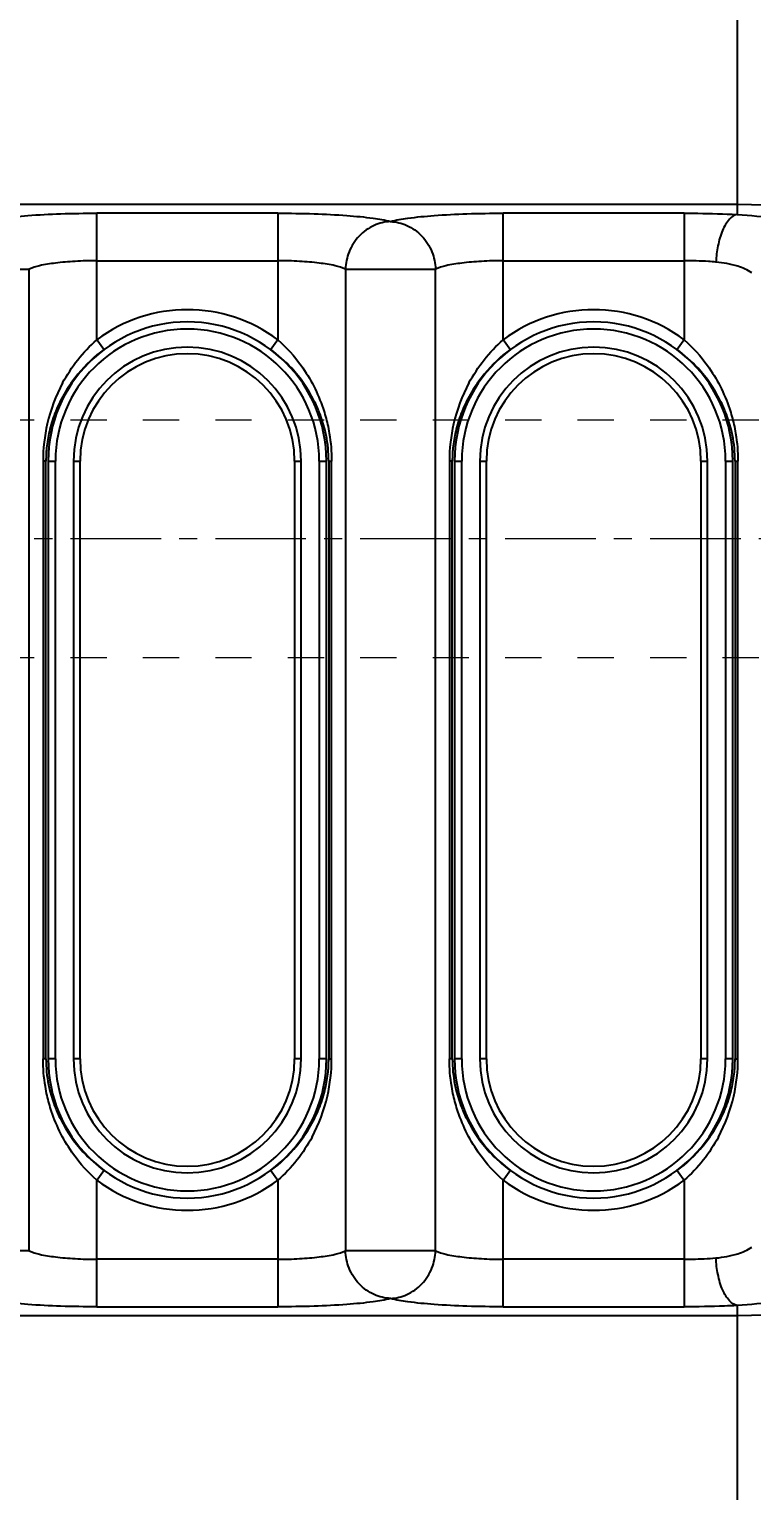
# Model space of a CAD drawing. Header units: millimetres. Extents: x 309 to 11345, y -1340 to 1318.
# Drawn here: x 1121.1 to 1151.5, y -543.5 to -482 of the extents above; entities that cross this region are included whole.
import ezdxf

# ---------------------------------------------------------------- set-up
doc = ezdxf.new("R2010")
doc.units = ezdxf.units.MM
doc.header["$LTSCALE"] = 16.335
doc.header["$PDMODE"] = 3
doc.header["$PDSIZE"] = 0.3125
doc.linetypes.add('CENTER', pattern=[0.6, 0.375, -0.075, 0.075, -0.075])
doc.linetypes.add('HIDDEN', pattern=[0.2, 0.1, -0.1])
doc.layers.get('0').update_dxf_attribs({"linetype": 'CONTINUOUS'})
doc.layers.get('Defpoints').update_dxf_attribs({"linetype": 'CONTINUOUS'})
doc.layers.add('cool', color=153, linetype='HIDDEN', lineweight=9)
doc.styles.get("Standard").update_dxf_attribs({"font": 'txt', "width": 0.8})
doc.dimstyles.get("Standard").update_dxf_attribs({"dimtxt": 0.15625, "dimasz": 0.1875, "dimexe": 0.125, "dimexo": 0.0625, "dimtad": 0, "dimtih": 1, "dimtoh": 1, "dimdsep": 46, "dimtxsty": 'Standard', "dimcen": 0.09, "dimadec": 0, "dimazin": 0, "dimtp": 0.01, "dimtm": 0.01, "dimtfac": 1, "dimtofl": 0, "dimtmove": 0, "dimatfit": 3, "dimfxl": 0, "dimtolj": 1, "dimarcsym": 0})

# ---------------------------------------------------------------- blocks, each defined once
blk = doc.blocks.new('*D114')
at = {"color": 4, "lineweight": -2}
blk.add_line((1272.21, -487.928), (1335.614, -487.928), dxfattribs=at)
at = {"layer": 'Defpoints', "color": 0}
for p in [(1045.847, -463.458), (1272.147, -487.928), (1335.614, -487.928)]:
    blk.add_point(p, dxfattribs=at)
at = {"color": 6, "insert": (1351.614, -487.928), "char_height": 10, "attachment_point": 5}
blk.add_mtext('\\A1;24.47', dxfattribs=at)
blk = doc.blocks.new('*D115')
at = {"color": 4, "lineweight": -2}
for p, q in [((1302.807, -503.458), (1315.614, -502.458)), ((1315.614, -502.458), (1335.614, -502.458)), ((1282.869, -503.458), (1302.807, -503.458))]:
    blk.add_line(p, q, dxfattribs=at)
at = {"layer": 'Defpoints', "color": 0}
for p in [(1045.847, -463.458), (1335.614, -502.458), (1282.807, -503.458)]:
    blk.add_point(p, dxfattribs=at)
at = {"color": 6, "insert": (1349.614, -502.458), "char_height": 10, "attachment_point": 5}
blk.add_mtext('\\A1;40.00', dxfattribs=at)
blk = doc.blocks.new('*D116')
at = {"color": 4, "lineweight": -2}
blk.add_line((1250.358, -521.816), (1335.614, -521.816), dxfattribs=at)
at = {"layer": 'Defpoints', "color": 0}
for p in [(1045.847, -463.458), (1250.296, -521.816), (1335.614, -521.816)]:
    blk.add_point(p, dxfattribs=at)
at = {"color": 6, "insert": (1351.614, -521.816), "char_height": 10, "attachment_point": 5}
blk.add_mtext('\\A1;58.36', dxfattribs=at)
blk = doc.blocks.new('*D117')
at = {"color": 4, "lineweight": -2}
blk.add_line((1248.31, -589.328), (1335.614, -589.328), dxfattribs=at)
at = {"layer": 'Defpoints', "color": 0}
for p in [(1045.847, -463.458), (1248.247, -589.328), (1335.614, -589.328)]:
    blk.add_point(p, dxfattribs=at)
at = {"color": 6, "insert": (1354.281, -589.328), "char_height": 10, "attachment_point": 5}
blk.add_mtext('\\A1;125.87', dxfattribs=at)
blk = doc.blocks.new('*D118')
at = {"color": 4, "lineweight": -2}
blk.add_line((1272.345, -608.458), (1335.614, -608.458), dxfattribs=at)
at = {"layer": 'Defpoints', "color": 0}
for p in [(1045.847, -463.458), (1272.283, -608.458), (1335.614, -608.458)]:
    blk.add_point(p, dxfattribs=at)
at = {"color": 6, "insert": (1352.947, -608.458), "char_height": 10, "attachment_point": 5}
blk.add_mtext('\\A1;145.00', dxfattribs=at)
blk = doc.blocks.new('*D119')
at = {"color": 4, "lineweight": -2}
for p, q in [((1045.91, -628.458), (1295.614, -628.458)), ((1295.614, -628.458), (1315.614, -628.208)), ((1315.614, -628.208), (1335.614, -628.208))]:
    blk.add_line(p, q, dxfattribs=at)
at = {"layer": 'Defpoints', "color": 0}
for p in [(1045.847, -463.458), (1045.847, -628.458), (1335.614, -628.208)]:
    blk.add_point(p, dxfattribs=at)
at = {"color": 6, "insert": (1352.947, -628.208), "char_height": 10, "attachment_point": 5}
blk.add_mtext('\\A1;165.00', dxfattribs=at)
blk = doc.blocks.new('*D120')
at = {"color": 4, "lineweight": -2}
blk.add_line((1290.91, -668.458), (1335.614, -668.458), dxfattribs=at)
at = {"layer": 'Defpoints', "color": 0}
for p in [(1045.847, -463.458), (1290.847, -668.458), (1335.614, -668.458)]:
    blk.add_point(p, dxfattribs=at)
at = {"color": 6, "insert": (1353.614, -668.458), "char_height": 10, "attachment_point": 5}
blk.add_mtext('\\A1;205.00', dxfattribs=at)
blk = doc.blocks.new('*D130')
at = {"color": 4, "lineweight": -2}
for p, q in [((1133.847, -632.538), (1133.847, -674.629)), ((1133.847, -674.629), (1137.593, -694.629)), ((1137.593, -694.629), (1137.593, -714.629))]:
    blk.add_line(p, q, dxfattribs=at)
at = {"layer": 'Defpoints', "color": 0}
for p in [(1045.847, -463.458), (1133.847, -632.476), (1137.593, -714.629)]:
    blk.add_point(p, dxfattribs=at)
at = {"color": 6, "insert": (1137.593, -729.296), "char_height": 10, "attachment_point": 5, "rotation": 90}
blk.add_mtext('\\A1;88.00', dxfattribs=at)
blk = doc.blocks.new('*D131')
at = {"color": 4, "lineweight": -2}
blk.add_line((1245.346, -525.14), (1245.346, -714.629), dxfattribs=at)
at = {"layer": 'Defpoints', "color": 0}
for p in [(1045.847, -463.458), (1245.346, -525.077), (1245.346, -714.629)]:
    blk.add_point(p, dxfattribs=at)
at = {"color": 6, "insert": (1245.346, -732.629), "char_height": 10, "attachment_point": 5, "rotation": 90}
blk.add_mtext('\\A1;199.50', dxfattribs=at)
blk = doc.blocks.new('*D132')
at = {"color": 4, "lineweight": -2}
for p, q in [((1243.847, -593.791), (1243.847, -674.629)), ((1243.847, -674.629), (1234.06, -694.629)), ((1234.06, -694.629), (1234.06, -714.629))]:
    blk.add_line(p, q, dxfattribs=at)
at = {"layer": 'Defpoints', "color": 0}
for p in [(1045.847, -463.458), (1243.847, -593.728), (1234.06, -714.629)]:
    blk.add_point(p, dxfattribs=at)
at = {"color": 6, "insert": (1234.06, -731.963), "char_height": 10, "attachment_point": 5, "rotation": 90}
blk.add_mtext('\\A1;198.00', dxfattribs=at)
blk = doc.blocks.new('*D133')
at = {"color": 4, "lineweight": -2}
blk.add_line((1267.747, -492.391), (1267.747, -714.629), dxfattribs=at)
at = {"layer": 'Defpoints', "color": 0}
for p in [(1045.847, -463.458), (1267.747, -492.328), (1267.747, -714.629)]:
    blk.add_point(p, dxfattribs=at)
at = {"color": 6, "insert": (1267.747, -732.629), "char_height": 10, "attachment_point": 5, "rotation": 90}
blk.add_mtext('\\A1;221.90', dxfattribs=at)
blk = doc.blocks.new('*D134')
at = {"color": 4, "lineweight": -2}
for p, q in [((1290.847, -668.521), (1290.847, -688.458)), ((1290.847, -688.458), (1302.533, -694.629)), ((1302.533, -694.629), (1302.533, -714.629))]:
    blk.add_line(p, q, dxfattribs=at)
at = {"layer": 'Defpoints', "color": 0}
for p in [(1045.847, -463.458), (1290.847, -668.458), (1302.533, -714.629)]:
    blk.add_point(p, dxfattribs=at)
at = {"color": 6, "insert": (1302.533, -733.296), "char_height": 10, "attachment_point": 5, "rotation": 90}
blk.add_mtext('\\A1;245.00', dxfattribs=at)
blk = doc.blocks.new('*D166')
at = {"color": 4, "lineweight": -2}
for p, q in [((1275.847, -526.278), (1275.847, -675.217)), ((1275.847, -675.217), (1285.463, -695.217)), ((1285.463, -695.217), (1285.463, -715.217))]:
    blk.add_line(p, q, dxfattribs=at)
at = {"layer": 'Defpoints', "color": 0}
for p in [(1045.847, -463.458), (1275.847, -526.216), (1285.463, -715.217)]:
    blk.add_point(p, dxfattribs=at)
at = {"color": 6, "insert": (1285.463, -733.217), "char_height": 10, "attachment_point": 5, "rotation": 90}
blk.add_mtext('\\A1;230.00', dxfattribs=at)

msp = doc.modelspace()

# ---------------------------------------------------------------- linework, layer by layer
at = {"color": 7, "linetype": 'Continuous'}
for p, q in [((1150.922, -479.396), (1150.922, -489.828)), ((1150.922, -489.412), (1114.562, -489.412)), ((1131.603, -489.774), (1123.987, -489.774)), ((1123.987, -495.097), (1123.987, -489.774)), ((1131.603, -489.774), (1131.603, -495.097)), ((1148.697, -489.774), (1141.081, -489.774)), ((1141.081, -495.097), (1141.081, -489.774)), ((1148.697, -489.774), (1148.697, -495.097)), ((1117.353, -492.126), (1121.144, -492.126)), ((1121.144, -533.406), (1121.144, -492.126)), ((1123.987, -491.774), (1131.603, -491.774)), ((1134.447, -492.126), (1138.238, -492.126)), ((1134.447, -492.126), (1134.447, -533.406)), ((1138.238, -533.406), (1138.238, -492.126)), ((1141.081, -491.774), (1148.697, -491.774)), ((1124.287, -495.499), (1123.987, -495.097)), ((1131.603, -495.097), (1131.303, -495.499)), ((1141.381, -495.499), (1141.081, -495.097)), ((1148.697, -495.097), (1148.397, -495.499)), ((1121.848, -500.197), (1121.724, -500.197)), ((1121.724, -500.197), (1121.724, -525.335)), ((1121.848, -525.335), (1121.848, -500.197)), ((1121.944, -500.197), (1122.245, -500.197)), ((1121.944, -500.197), (1121.944, -525.335)), ((1122.245, -525.335), (1122.245, -500.197)), ((1123.006, -500.197), (1123.282, -500.197)), ((1123.006, -500.197), (1123.006, -525.335)), ((1123.282, -525.335), (1123.282, -500.197)), ((1132.309, -500.197), (1132.585, -500.197)), ((1132.309, -500.197), (1132.309, -525.335)), ((1132.585, -525.335), (1132.585, -500.197)), ((1133.346, -500.197), (1133.647, -500.197)), ((1133.346, -500.197), (1133.346, -525.335)), ((1133.647, -525.335), (1133.647, -500.197)), ((1133.742, -500.197), (1133.867, -500.197)), ((1133.742, -500.197), (1133.742, -525.335)), ((1133.867, -525.335), (1133.867, -500.197)), ((1138.942, -500.197), (1138.818, -500.197)), ((1138.818, -500.197), (1138.818, -525.335)), ((1138.942, -525.335), (1138.942, -500.197)), ((1139.037, -500.197), (1139.338, -500.197)), ((1139.037, -500.197), (1139.037, -525.335)), ((1139.338, -525.335), (1139.338, -500.197)), ((1140.099, -500.197), (1140.375, -500.197)), ((1140.099, -500.197), (1140.099, -525.335)), ((1140.375, -525.335), (1140.375, -500.197)), ((1149.403, -500.197), (1149.678, -500.197)), ((1149.403, -500.197), (1149.403, -525.335)), ((1149.678, -525.335), (1149.678, -500.197)), ((1150.439, -500.197), (1150.74, -500.197)), ((1150.439, -500.197), (1150.439, -525.335)), ((1150.74, -525.335), (1150.74, -500.197)), ((1150.836, -500.197), (1150.96, -500.197)), ((1150.836, -500.197), (1150.836, -525.335)), ((1150.96, -525.335), (1150.96, -500.197)), ((1121.848, -525.335), (1121.724, -525.335)), ((1122.245, -525.335), (1121.944, -525.335)), ((1123.282, -525.335), (1123.006, -525.335)), ((1132.585, -525.335), (1132.309, -525.335)), ((1133.647, -525.335), (1133.346, -525.335)), ((1133.742, -525.335), (1133.867, -525.335)), ((1138.942, -525.335), (1138.818, -525.335)), ((1139.338, -525.335), (1139.037, -525.335)), ((1140.375, -525.335), (1140.099, -525.335)), ((1149.678, -525.335), (1149.403, -525.335)), ((1150.74, -525.335), (1150.439, -525.335)), ((1150.836, -525.335), (1150.96, -525.335)), ((1123.987, -530.435), (1124.287, -530.033)), ((1131.303, -530.033), (1131.603, -530.435)), ((1141.081, -530.435), (1141.381, -530.033)), ((1148.397, -530.033), (1148.697, -530.435)), ((1123.987, -535.758), (1123.987, -530.435)), ((1131.603, -530.435), (1131.603, -535.758)), ((1141.081, -535.758), (1141.081, -530.435)), ((1148.697, -530.435), (1148.697, -535.758)), ((1121.144, -533.406), (1117.353, -533.406)), ((1138.238, -533.406), (1134.447, -533.406)), ((1131.603, -533.758), (1123.987, -533.758)), ((1148.697, -533.758), (1141.081, -533.758)), ((1123.987, -535.758), (1131.603, -535.758)), ((1141.081, -535.758), (1148.697, -535.758)), ((1150.922, -535.704), (1150.922, -546.136)), ((1114.562, -536.12), (1150.922, -536.12))]:
    msp.add_line(p, q, dxfattribs=at)
for centre, radius, start, end in [((1150.922, -512.766), 32.954, 270, 90), ((1150.922, -512.766), 23.354, 270, 90), ((1127.795, -500.197), 6.365, 53.25404, 126.74596), ((1144.889, -500.197), 6.365, 53.25404, 126.74596), ((1127.795, -500.197), 5.852, 0, 180), ((1127.795, -500.197), 5.551, 0, 180), ((1144.889, -500.197), 5.852, 0, 180), ((1144.889, -500.197), 5.551, 0, 180), ((1127.795, -500.197), 4.79, 0, 180), ((1128.029, -500.524), 6.265, 126.67154, 140.62332), ((1127.795, -500.197), 4.514, 0, 180), ((1127.555, -500.532), 6.275, 42.45432, 53.32018), ((1144.889, -500.197), 4.79, 0, 180), ((1145.123, -500.524), 6.265, 126.67154, 140.62332), ((1144.889, -500.197), 4.514, 0, 180), ((1144.648, -500.532), 6.275, 42.45432, 53.32018), ((1127.9, -500.416), 6.097, 140.63545, 149.13661), ((1144.993, -500.416), 6.097, 140.63545, 149.13661), ((1128.589, -500.164), 6.86, 151.70951, 167.07638), ((1145.683, -500.164), 6.86, 151.70951, 167.07638), ((1127.752, -500.327), 5.924, 149.14275, 157.86892), ((1144.846, -500.327), 5.924, 149.14275, 157.86892), ((1127.574, -500.254), 5.732, 157.87532, 165.89125), ((1144.667, -500.254), 5.732, 157.87532, 165.89125), ((1128.709, -500.201), 6.985, 167.0025, 179.96792), ((1127.412, -500.212), 5.565, 165.90603, 173.29158), ((1145.803, -500.201), 6.985, 167.0025, 179.96792), ((1144.506, -500.212), 5.565, 165.90603, 173.29158), ((1127.304, -500.198), 5.455, 173.30508, 179.99397), ((1128.112, -500.214), 5.631, 0.17075, 11.28696), ((1144.397, -500.198), 5.455, 173.30508, 179.99397), ((1145.205, -500.214), 5.631, 0.17075, 11.28696), ((1127.479, -525.318), 5.631, 180.17075, 191.28696), ((1127.795, -525.335), 5.852, 180, 0), ((1127.795, -525.335), 5.551, 180, 360), ((1127.795, -525.335), 4.79, 180, 360), ((1127.795, -525.335), 4.514, 180, 0), ((1126.881, -525.331), 6.985, 347.0025, 359.96792), ((1128.287, -525.334), 5.455, 353.30508, 359.99397), ((1144.573, -525.318), 5.631, 180.17075, 191.28696), ((1144.889, -525.335), 5.852, 180, 0), ((1144.889, -525.335), 5.551, 180, 360), ((1144.889, -525.335), 4.79, 180, 360), ((1144.889, -525.335), 4.514, 180, 0), ((1143.975, -525.331), 6.985, 347.0025, 359.96792), ((1145.381, -525.334), 5.455, 353.30508, 359.99397), ((1128.178, -525.32), 5.565, 345.90603, 353.29158), ((1145.272, -525.32), 5.565, 345.90603, 353.29158), ((1127.001, -525.368), 6.86, 331.70951, 347.07638), ((1128.017, -525.278), 5.732, 337.87532, 345.89125), ((1144.095, -525.368), 6.86, 331.70951, 347.07638), ((1145.11, -525.278), 5.732, 337.87532, 345.89125), ((1127.839, -525.205), 5.924, 329.14275, 337.86892), ((1144.932, -525.205), 5.924, 329.14275, 337.86892), ((1127.691, -525.116), 6.097, 320.63545, 329.13661), ((1144.784, -525.116), 6.097, 320.63545, 329.13661), ((1127.562, -525.008), 6.265, 306.67154, 320.62332), ((1144.655, -525.008), 6.265, 306.67154, 320.62332), ((1128.036, -525), 6.275, 222.45432, 233.32018), ((1145.129, -525), 6.275, 222.45432, 233.32018), ((1127.795, -525.335), 6.365, 233.25404, 306.74596), ((1144.889, -525.335), 6.365, 233.25404, 306.74596)]:
    msp.add_arc(centre, radius, start, end, dxfattribs=at)
for points, knots in [([(1119.249, -490.126), (1119.486, -490.055), (1120.099, -489.958), (1121.172, -489.855), (1122.51, -489.789), (1123.479, -489.774), (1123.987, -489.774)], [0, 0, 0, 0, 0.155948, 0.389403, 0.679648, 1, 1, 1, 1]), ([(1131.603, -489.774), (1132.112, -489.774), (1133.08, -489.789), (1134.419, -489.855), (1135.492, -489.958), (1136.105, -490.055), (1136.342, -490.126)], [0, 0, 0, 0, 0.320374, 0.610618, 0.844066, 1, 1, 1, 1]), ([(1136.342, -490.126), (1136.579, -490.055), (1137.193, -489.958), (1138.265, -489.855), (1139.604, -489.789), (1140.573, -489.774), (1141.081, -489.774)], [0, 0, 0, 0, 0.155949, 0.389404, 0.679649, 1, 1, 1, 1]), ([(1148.697, -489.774), (1148.889, -489.774), (1149.63, -489.778), (1150.372, -489.8), (1150.922, -489.828)], [0, 0, 0, 0, 0.258385, 1, 1, 1, 1]), ([(1136.342, -490.126), (1136.108, -490.134), (1135.614, -490.251), (1134.984, -490.705), (1134.562, -491.369), (1134.455, -491.88), (1134.447, -492.126)], [0, 0, 0, 0, 0.233579, 0.491555, 0.754782, 1, 1, 1, 1]), ([(1136.342, -490.126), (1136.576, -490.134), (1137.07, -490.251), (1137.7, -490.705), (1138.122, -491.369), (1138.229, -491.88), (1138.238, -492.126)], [0, 0, 0, 0, 0.233579, 0.491555, 0.754782, 1, 1, 1, 1]), ([(1150.922, -489.829), (1150.799, -489.855), (1150.533, -490.053), (1150.274, -490.526), (1150.098, -491.145), (1150.041, -491.599), (1150.032, -491.828)], [0, 0, 0, 0, 0.164224, 0.404157, 0.699055, 1, 1, 1, 1]), ([(1150.922, -489.828), (1151.478, -489.855), (1152.251, -489.932), (1153.166, -490.127), (1153.529, -490.235), (1153.679, -490.294)], [0, 0, 0, 0, 0.59581, 0.827079, 1, 1, 1, 1]), ([(1123.987, -491.774), (1123.682, -491.774), (1123.1, -491.79), (1122.295, -491.855), (1121.65, -491.959), (1121.282, -492.058), (1121.144, -492.126)], [0, 0, 0, 0, 0.318055, 0.606823, 0.840028, 1, 1, 1, 1]), ([(1134.447, -492.126), (1134.309, -492.058), (1133.94, -491.959), (1133.295, -491.855), (1132.491, -491.79), (1131.908, -491.774), (1131.603, -491.774)], [0, 0, 0, 0, 0.159969, 0.39318, 0.681951, 1, 1, 1, 1]), ([(1141.081, -491.774), (1140.776, -491.774), (1140.193, -491.79), (1139.389, -491.855), (1138.744, -491.959), (1138.375, -492.058), (1138.238, -492.126)], [0, 0, 0, 0, 0.318055, 0.606823, 0.840028, 1, 1, 1, 1]), ([(1150.032, -491.828), (1149.926, -491.819), (1149.482, -491.787), (1149.036, -491.774), (1148.697, -491.774)], [0, 0, 0, 0, 0.238622, 1, 1, 1, 1]), ([(1151.54, -492.279), (1151.362, -492.154), (1150.862, -491.955), (1150.342, -491.855), (1150.032, -491.829)], [0, 0, 0, 0, 0.411443, 1, 1, 1, 1]), ([(1133.344, -498.138), (1133.277, -497.971), (1132.977, -497.307), (1132.554, -496.699), (1132.185, -496.296)], [0, 0, 0, 0, 0.248204, 1, 1, 1, 1]), ([(1132.584, -496.178), (1132.979, -496.729), (1133.399, -497.555), (1133.642, -498.43), (1133.693, -498.654)], [0, 0, 0, 0, 0.746536, 1, 1, 1, 1]), ([(1150.437, -498.138), (1150.371, -497.971), (1150.071, -497.307), (1149.648, -496.699), (1149.278, -496.296)], [0, 0, 0, 0, 0.248204, 1, 1, 1, 1]), ([(1149.677, -496.178), (1150.072, -496.729), (1150.492, -497.555), (1150.736, -498.43), (1150.787, -498.654)], [0, 0, 0, 0, 0.746536, 1, 1, 1, 1]), ([(1133.633, -499.112), (1133.616, -499.028), (1133.542, -498.697), (1133.437, -498.374), (1133.344, -498.138)], [0, 0, 0, 0, 0.253093, 1, 1, 1, 1]), ([(1150.727, -499.112), (1150.71, -499.028), (1150.636, -498.697), (1150.531, -498.374), (1150.437, -498.138)], [0, 0, 0, 0, 0.253093, 1, 1, 1, 1]), ([(1133.693, -498.654), (1133.721, -498.779), (1133.822, -499.287), (1133.866, -499.807), (1133.866, -500.197)], [0, 0, 0, 0, 0.246522, 1, 1, 1, 1]), ([(1150.787, -498.654), (1150.815, -498.779), (1150.915, -499.287), (1150.96, -499.807), (1150.96, -500.197)], [0, 0, 0, 0, 0.246522, 1, 1, 1, 1]), ([(1121.898, -526.878), (1121.869, -526.753), (1121.769, -526.245), (1121.724, -525.725), (1121.724, -525.335)], [0, 0, 0, 0, 0.246522, 1, 1, 1, 1]), ([(1138.991, -526.878), (1138.963, -526.753), (1138.863, -526.245), (1138.818, -525.725), (1138.818, -525.335)], [0, 0, 0, 0, 0.246522, 1, 1, 1, 1]), ([(1121.957, -526.42), (1121.974, -526.504), (1122.048, -526.835), (1122.153, -527.158), (1122.247, -527.394)], [0, 0, 0, 0, 0.253093, 1, 1, 1, 1]), ([(1139.051, -526.42), (1139.068, -526.504), (1139.142, -526.835), (1139.247, -527.158), (1139.34, -527.394)], [0, 0, 0, 0, 0.253093, 1, 1, 1, 1]), ([(1123.007, -529.354), (1122.612, -528.803), (1122.192, -527.977), (1121.948, -527.102), (1121.898, -526.878)], [0, 0, 0, 0, 0.746536, 1, 1, 1, 1]), ([(1140.1, -529.354), (1139.705, -528.803), (1139.286, -527.977), (1139.042, -527.102), (1138.991, -526.878)], [0, 0, 0, 0, 0.746536, 1, 1, 1, 1]), ([(1122.247, -527.394), (1122.314, -527.561), (1122.613, -528.225), (1123.036, -528.833), (1123.406, -529.236)], [0, 0, 0, 0, 0.248204, 1, 1, 1, 1]), ([(1139.34, -527.394), (1139.407, -527.561), (1139.707, -528.225), (1140.13, -528.833), (1140.499, -529.236)], [0, 0, 0, 0, 0.248204, 1, 1, 1, 1]), ([(1121.144, -533.406), (1121.282, -533.474), (1121.65, -533.573), (1122.295, -533.677), (1123.1, -533.742), (1123.682, -533.758), (1123.987, -533.758)], [0, 0, 0, 0, 0.159969, 0.39318, 0.681951, 1, 1, 1, 1]), ([(1131.603, -533.758), (1131.908, -533.758), (1132.491, -533.742), (1133.295, -533.677), (1133.94, -533.573), (1134.309, -533.474), (1134.447, -533.406)], [0, 0, 0, 0, 0.318055, 0.606823, 0.840028, 1, 1, 1, 1]), ([(1136.342, -535.406), (1136.108, -535.398), (1135.614, -535.281), (1134.984, -534.827), (1134.562, -534.163), (1134.455, -533.652), (1134.447, -533.406)], [0, 0, 0, 0, 0.233579, 0.491555, 0.754782, 1, 1, 1, 1]), ([(1136.342, -535.406), (1136.576, -535.398), (1137.07, -535.281), (1137.7, -534.827), (1138.122, -534.163), (1138.229, -533.652), (1138.238, -533.406)], [0, 0, 0, 0, 0.233579, 0.491555, 0.754782, 1, 1, 1, 1]), ([(1138.238, -533.406), (1138.375, -533.474), (1138.744, -533.573), (1139.389, -533.677), (1140.193, -533.742), (1140.776, -533.758), (1141.081, -533.758)], [0, 0, 0, 0, 0.159969, 0.39318, 0.681951, 1, 1, 1, 1]), ([(1150.032, -533.704), (1150.342, -533.677), (1150.862, -533.577), (1151.362, -533.378), (1151.54, -533.253)], [0, 0, 0, 0, 0.588445, 1, 1, 1, 1]), ([(1148.697, -533.758), (1148.812, -533.758), (1149.257, -533.754), (1149.703, -533.732), (1150.032, -533.704)], [0, 0, 0, 0, 0.258225, 1, 1, 1, 1]), ([(1150.922, -535.704), (1150.801, -535.678), (1150.545, -535.48), (1150.277, -535.022), (1150.101, -534.4), (1150.042, -533.94), (1150.032, -533.704)], [0, 0, 0, 0, 0.16173, 0.394634, 0.69058, 1, 1, 1, 1]), ([(1153.679, -535.238), (1153.529, -535.297), (1153.166, -535.405), (1152.251, -535.6), (1151.478, -535.677), (1150.922, -535.704)], [0, 0, 0, 0, 0.172963, 0.404159, 1, 1, 1, 1]), ([(1123.987, -535.758), (1123.479, -535.758), (1122.51, -535.743), (1121.172, -535.677), (1120.099, -535.574), (1119.486, -535.477), (1119.249, -535.406)], [0, 0, 0, 0, 0.320373, 0.610617, 0.844065, 1, 1, 1, 1]), ([(1136.342, -535.406), (1136.105, -535.477), (1135.492, -535.574), (1134.419, -535.677), (1133.08, -535.743), (1132.112, -535.758), (1131.603, -535.758)], [0, 0, 0, 0, 0.155949, 0.389404, 0.679649, 1, 1, 1, 1]), ([(1141.081, -535.758), (1140.573, -535.758), (1139.604, -535.743), (1138.265, -535.677), (1137.193, -535.574), (1136.579, -535.477), (1136.342, -535.406)], [0, 0, 0, 0, 0.320374, 0.610618, 0.844066, 1, 1, 1, 1]), ([(1150.922, -535.704), (1150.745, -535.713), (1150.004, -535.745), (1149.262, -535.758), (1148.697, -535.758)], [0, 0, 0, 0, 0.238295, 1, 1, 1, 1])]:
    msp.add_open_spline(points, degree=3, knots=knots, dxfattribs=at)
for points in [[(1122.549, -496.913), (1122.915, -496.233), (1123.405, -495.604), (1123.987, -495.097)], [(1131.603, -495.097), (1131.97, -495.417), (1132.3, -495.783), (1132.584, -496.178)], [(1139.642, -496.913), (1140.008, -496.233), (1140.499, -495.604), (1141.081, -495.097)], [(1148.697, -495.097), (1149.064, -495.417), (1149.394, -495.783), (1149.677, -496.178)], [(1133.042, -528.619), (1132.676, -529.299), (1132.186, -529.928), (1131.603, -530.435)], [(1150.135, -528.619), (1149.77, -529.299), (1149.279, -529.928), (1148.697, -530.435)], [(1123.987, -530.435), (1123.62, -530.115), (1123.29, -529.749), (1123.007, -529.354)], [(1141.081, -530.435), (1140.714, -530.115), (1140.384, -529.749), (1140.1, -529.354)]]:
    msp.add_open_spline(points, degree=3, dxfattribs=at)
at = {"layer": 'cool', "ltscale": 0.932966}
for p, q in [((866.847, -498.458), (1316.517, -498.458)), ((866.847, -508.458), (1316.517, -508.458))]:
    msp.add_line(p, q, dxfattribs=at)
at = {"layer": 'cool', "color": 1, "linetype": 'CENTER', "ltscale": 0.621977}
msp.add_line((866.847, -503.458), (1330.847, -503.458), dxfattribs=at)

# ---------------------------------------------------------------- dimensions: what is measured, and where the dimension line sits
for feature_location, offset, dtype, picture, middle in [((1272.147, -487.928), (63.467, 0), 0, '*D114', (1351.614, -487.928)), ((1282.807, -503.458), (52.807, 1), 0, '*D115', (1349.614, -502.458)), ((1250.296, -521.816), (85.318, 0), 0, '*D116', (1351.614, -521.816)), ((1248.247, -589.328), (87.367, 0), 0, '*D117', (1354.281, -589.328)), ((1272.283, -608.458), (63.331, 0), 0, '*D118', (1352.947, -608.458)), ((1045.847, -628.458), (289.767, 0.25), 0, '*D119', (1352.947, -628.208)), ((1290.847, -668.458), (44.767, 0), 0, '*D120', (1353.614, -668.458)), ((1133.847, -632.476), (3.746, -82.154), 1, '*D130', (1137.593, -729.296)), ((1245.346, -525.077), (0, -189.552), 1, '*D131', (1245.346, -732.629)), ((1243.847, -593.728), (-9.787, -120.901), 1, '*D132', (1234.06, -731.963)), ((1267.747, -492.328), (0, -222.301), 1, '*D133', (1267.747, -732.629)), ((1290.847, -668.458), (11.686, -46.171), 1, '*D134', (1302.533, -733.296)), ((1275.847, -526.216), (9.616, -189.001), 1, '*D166', (1285.463, -733.217))]:
    dim = msp.add_ordinate_dim(feature_location=feature_location, offset=offset, dtype=dtype, origin=(1045.847, -463.458), dimstyle='Standard', override={"dimtxt": 10, "dimasz": 10, "dimgap": 0, "dimtih": 0, "dimtoh": 0, "dimzin": 0, "dimcen": 0, "dimclrd": 4, "dimclre": 4, "dimclrt": 6, "dimadec": 2, "dimtp": 0, "dimtm": 0, "dimtzin": 0})
    dim.commit()
    dim.dimension.update_dxf_attribs({"geometry": picture, "text_midpoint": middle})

doc.saveas('drawing.dxf')
